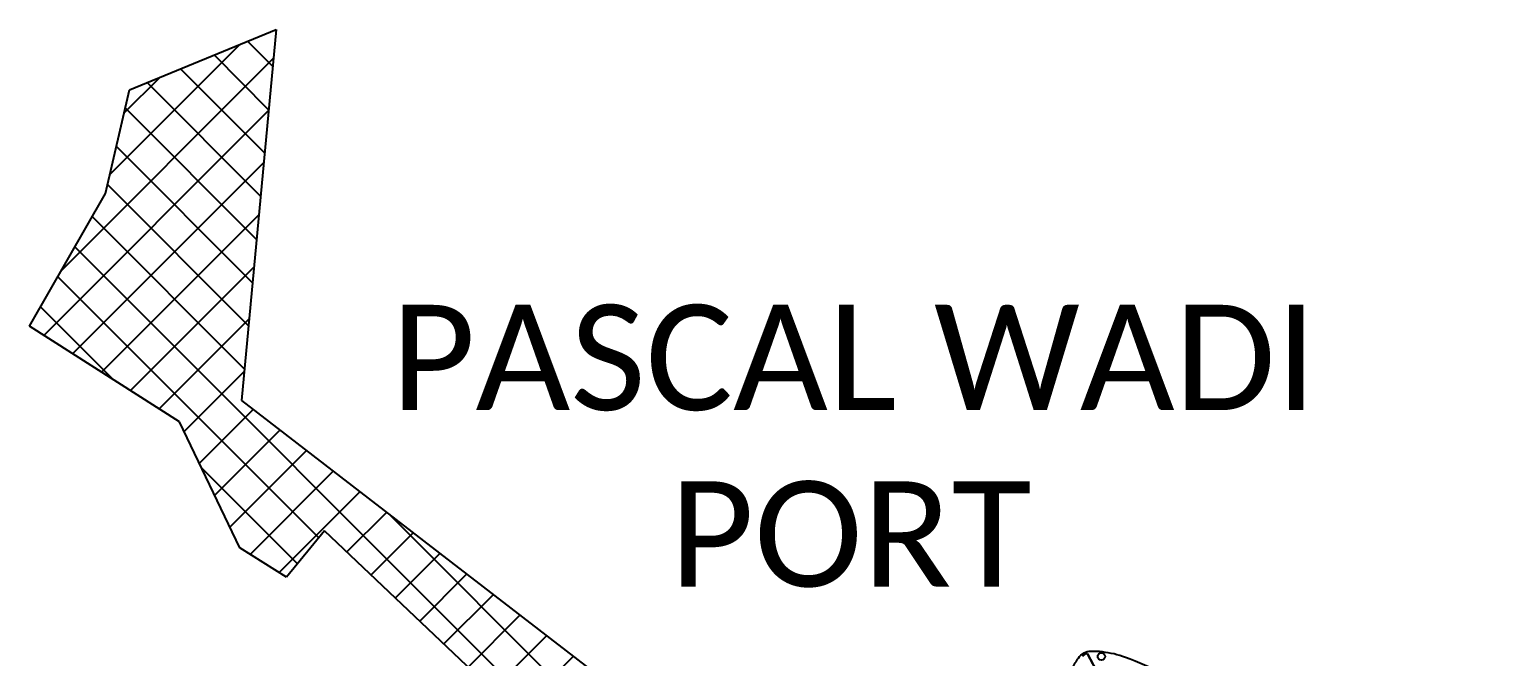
# Model space of a CAD drawing. Header units: metres. Extents: x 266585 to 279238, y 2117616 to 2127268.
# Drawn here: x 268556.5 to 268696.1, y 2117984.1 to 2118043.7 of the extents above; entities that cross this region are included whole.
import ezdxf

# ---------------------------------------------------------------- set-up
doc = ezdxf.new("R2010")
doc.units = ezdxf.units.M
doc.layers.add('PORT', color=5, linetype='Continuous')
doc.layers.add('PORT TEXT', color=7, linetype='Continuous')
doc.styles.get("Standard").update_dxf_attribs({"font": 'calibri.ttf'})

msp = doc.modelspace()

# ---------------------------------------------------------------- linework, layer by layer
at = {"color": 30, "true_color": 0xf26722}
for points in [[(268688.23, 2117925.69, -0.01736), (268682.62, 2117922.85, -0.12634), (268679.61, 2117922.2, -0.172899), (268676.49, 2117924.86, -0.013884), (268674.77, 2117927.81, -0.008973), (268672.27, 2117931.99, -0.01509), (268669.5, 2117936.82, 0.002245), (268665.4, 2117944.36, -0.003342), (268660.88, 2117952.75, -0.016984), (268658.03, 2117958.46, -0.024546), (268656.24, 2117962.93, -0.067942), (268654.62, 2117968.89, -0.033948), (268654.25, 2117973.14, -0.022001), (268654.24, 2117977.11, -0.042872), (268654.84, 2117980.95, -0.059514), (268655.63, 2117983.06, -0.046364), (268656.21, 2117984.01, -0.104882), (268656.7, 2117984.48, -0.104882)], [(268688.23, 2117925.69, 0.01736), (268693.69, 2117928.79, 0.12634), (268695.9, 2117930.94, 0.172899), (268695.41, 2117935.01, 0.013884), (268693.91, 2117938.07, 0.008973), (268691.81, 2117942.47, 0.01509), (268689.32, 2117947.44, -0.002245), (268685.31, 2117955.04, 0.003342), (268680.82, 2117963.44, 0.016984), (268677.64, 2117968.97, 0.024546), (268674.91, 2117972.94, 0.067942), (268670.85, 2117977.59, 0.033948), (268667.51, 2117980.25, 0.022001), (268664.21, 2117982.45, 0.042872), (268660.67, 2117984.08, 0.059514), (268658.48, 2117984.59, 0.046364), (268657.37, 2117984.63, 0.104882), (268656.7, 2117984.48, 0.104882)]]:
    msp.add_lwpolyline(points, format="xyb", dxfattribs=at)
for points in [[(268657.05, 2117984.4), (268659.28, 2117980.24)], [(268659.27, 2117980.27), (268657.05, 2117984.4)]]:
    msp.add_lwpolyline(points, dxfattribs=at)
msp.add_circle((268658.38, 2117984.16), 0.349, dxfattribs=at)
msp.add_arc((268656.99, 2117983.95), 0.456, 82.1075, 154.2928, dxfattribs=at)
msp.add_arc((268656.99, 2117983.95), 0.456, 82.1075, 154.2928, dxfattribs=at)
at = {"layer": 'PORT'}
for p, q in [((268565.99, 2118037.98), (268579.93, 2118043.72)), ((268579.93, 2118043.72), (268576.65, 2118008.47)), ((268563.7, 2118028.14), (268565.99, 2118037.98)), ((268556.48, 2118015.52), (268563.7, 2118028.14)), ((268570.76, 2118006.44), (268556.48, 2118015.52)), ((268576.65, 2118008.47), (268610.13, 2117982.67)), ((268576.5, 2117994.47), (268570.76, 2118006.44)), ((268584.54, 2117996.11), (268580.93, 2117991.68)), ((268626.04, 2117956.76), (268584.54, 2117996.11)), ((268580.93, 2117991.68), (268576.5, 2117994.47))]:
    msp.add_line(p, q, dxfattribs=at)
at = {"layer": 'PORT', "linetype": 'Continuous'}
for p, q in [((268564.11, 2118029.89), (268576.53, 2118042.32)), ((268579.61, 2118040.2), (268577.21, 2118042.6)), ((268559.49, 2118020.79), (268579.68, 2118040.98)), ((268579.22, 2118036.09), (268574.03, 2118041.29)), ((268565.47, 2118035.75), (268568.9, 2118039.18)), ((268578.84, 2118031.98), (268570.85, 2118039.98)), ((268578.46, 2118027.88), (268567.67, 2118038.67)), ((268557.84, 2118014.65), (268579.22, 2118036.03)), ((268578.08, 2118023.77), (268565.59, 2118036.26)), ((268577.7, 2118019.66), (268564.74, 2118032.62)), ((268560.59, 2118012.9), (268578.76, 2118031.07)), ((268577.31, 2118015.55), (268563.89, 2118028.98)), ((268576.93, 2118011.45), (268562.44, 2118025.94)), ((268563.33, 2118011.16), (268578.3, 2118026.12)), ((268626.53, 2117957.36), (268560.8, 2118023.08)), ((268566.08, 2118009.41), (268577.84, 2118021.17)), ((268583.98, 2117995.42), (268559.17, 2118020.23)), ((268564.47, 2118010.44), (268557.54, 2118017.37)), ((268568.82, 2118007.67), (268577.38, 2118016.22)), ((268571.19, 2118005.54), (268576.92, 2118011.27)), ((268572.64, 2118002.51), (268577.76, 2118007.62)), ((268574.1, 2117999.47), (268580.29, 2118005.67)), ((268575.55, 2117996.44), (268582.83, 2118003.71)), ((268581.96, 2117992.95), (268572.87, 2118002.04)), ((268577.47, 2117993.86), (268585.36, 2118001.76)), ((268580.22, 2117992.13), (268587.9, 2117999.8)), ((268586.67, 2117994.09), (268590.43, 2117997.85)), ((268628.53, 2117959.84), (268590.84, 2117997.53)), ((268588.98, 2117991.9), (268592.97, 2117995.89)), ((268591.28, 2117989.72), (268595.5, 2117993.94)), ((268593.59, 2117987.53), (268598.04, 2117991.99)), ((268595.89, 2117985.35), (268600.58, 2117990.03)), ((268598.2, 2117983.16), (268603.11, 2117988.08)), ((268600.5, 2117980.98), (268605.65, 2117986.12)), ((268602.81, 2117978.79), (268608.18, 2117984.17))]:
    msp.add_line(p, q, dxfattribs=at)

# ---------------------------------------------------------------- texts
at = {"layer": 'PORT TEXT'}
for s, p in [('PASCAL WADI', (268590.83, 2118007.56)), ('PORT', (268617.32, 2117990.8))]:
    msp.add_text(s, height=10, dxfattribs=at).set_placement(p)

doc.saveas('drawing.dxf')
